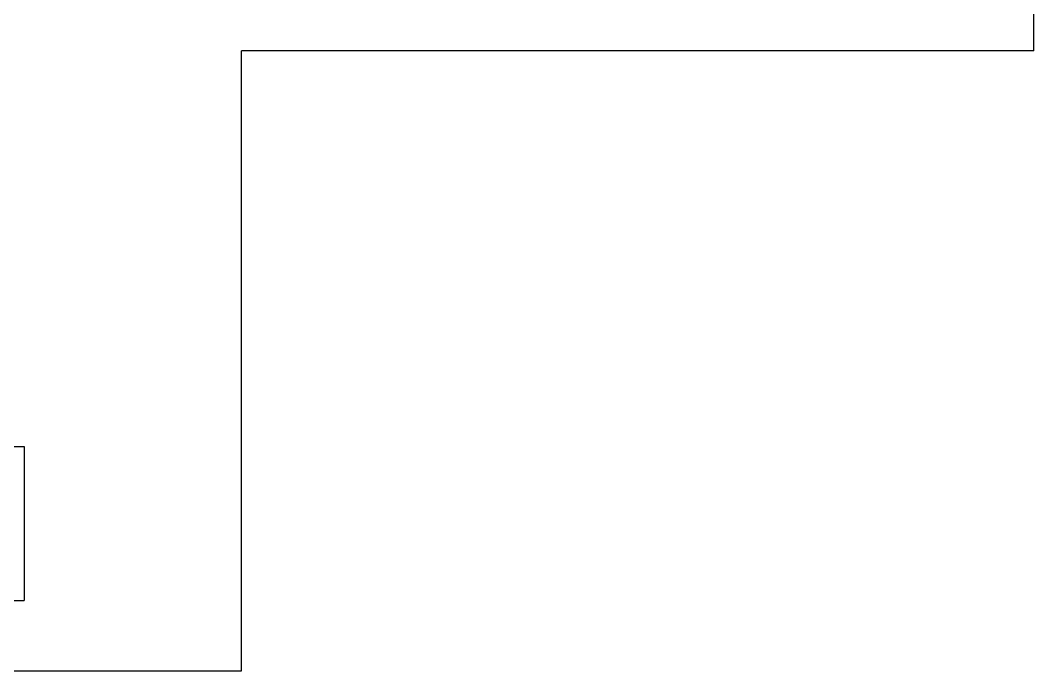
# Model space of a CAD drawing. Extents: x 210 to 779, y 61 to 241.
# Drawn here: x 510.95 to 518.17, y 145.76 to 150.4 of the extents above; entities that cross this region are included whole.
import ezdxf

# ---------------------------------------------------------------- set-up
doc = ezdxf.new("R2010")
doc.units = 0
doc.header["$LTSCALE"] = 2
doc.layers.get('0').update_dxf_attribs({"linetype": 'CONTINUOUS'})
for name, color, linetype in [('A-PAREDE', 5, 'CONTINUOUS'), ('A-PISOS-NIVEL', 1, 'CONTINUOUS'), ('AR-ALV', 5, 'CONTINUOUS')]:
    doc.layers.add(name, color=color, linetype=linetype)

# ---------------------------------------------------------------- blocks, each defined once
blk = doc.blocks.new('SERV')
at = {"layer": 'A-PAREDE', "color": 251}
blk.add_line((6.2, -11.722), (10.05, -11.722), dxfattribs=at)
at = {"layer": 'A-PISOS-NIVEL', "color": 251}
for p, q in [((17.25, -7.8), (17.25, -0.9)), ((17.25, -7.8), (11.6, -7.8)), ((11.6, -12.222), (11.6, -7.8)), ((0.1, -12.222), (11.6, -12.222))]:
    blk.add_line(p, q, dxfattribs=at)
at = {"layer": 'AR-ALV', "color": 251}
for p, q in [((9.9, -10.622), (10.05, -10.622)), ((10.05, -10.622), (10.05, -11.722))]:
    blk.add_line(p, q, dxfattribs=at)

msp = doc.modelspace()

# ---------------------------------------------------------------- block references
msp.add_blockref('SERV', (500.9236, 157.9806))

doc.saveas('drawing.dxf')
